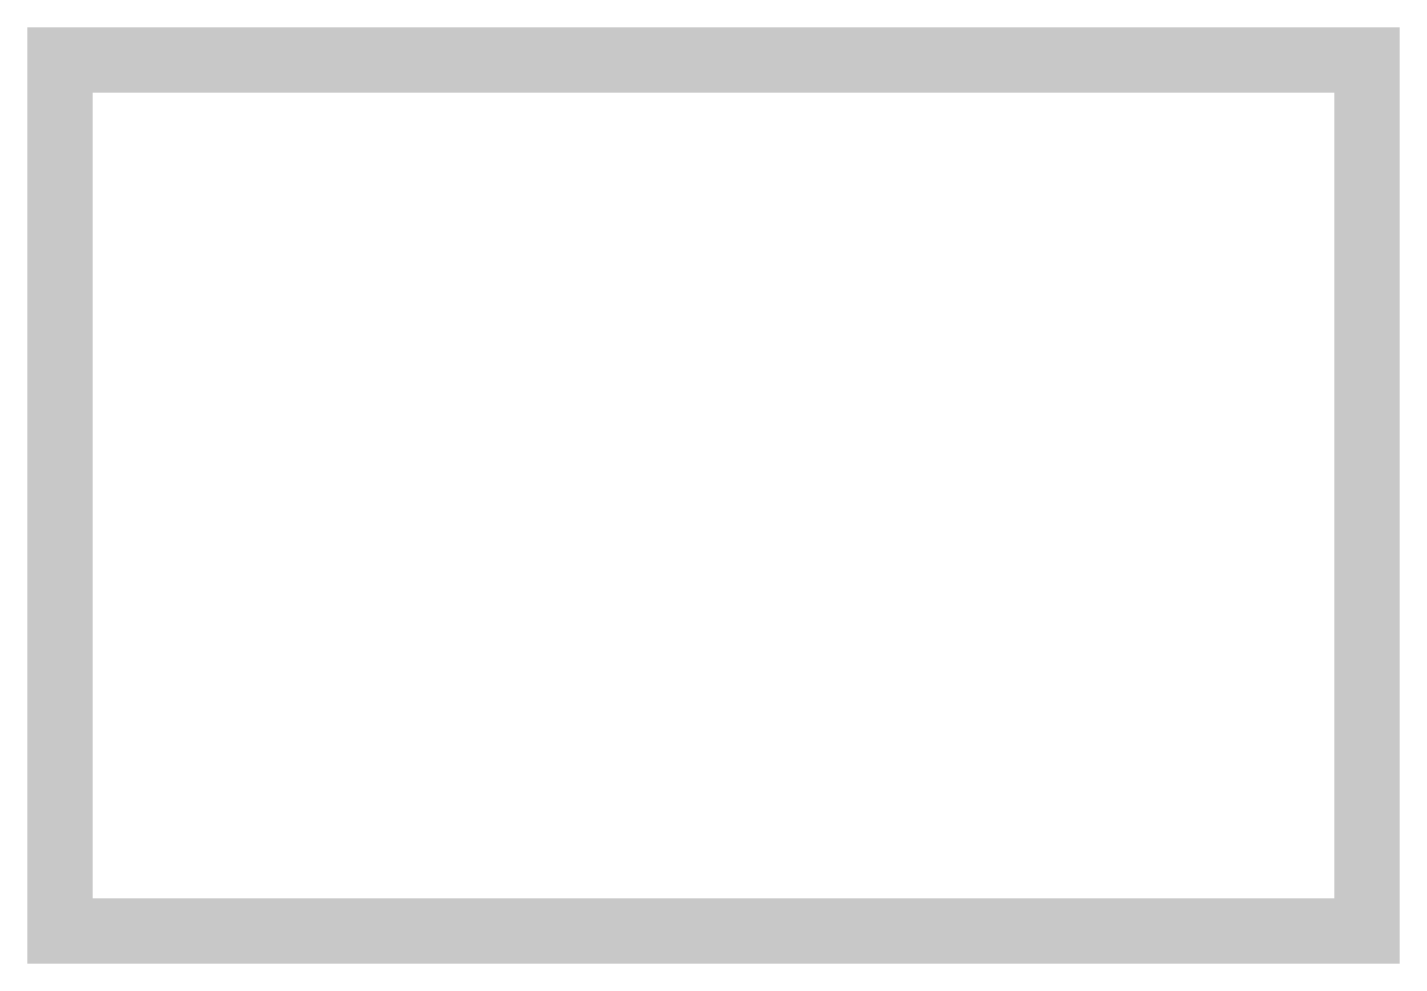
# Model space of a CAD drawing. Extents: x -0.15 to 6.15, y -0.15 to 4.15.
import ezdxf

# ---------------------------------------------------------------- set-up
doc = ezdxf.new("R2010")
doc.units = 0
doc.layers.get('0').update_dxf_attribs({"linetype": 'CONTINUOUS'})

msp = doc.modelspace()

# ---------------------------------------------------------------- linework, layer by layer
at = {"const_width": 0.3}
msp.add_lwpolyline([(0, 0), (6, 0), (6, 4), (0, 4)], close=True, dxfattribs=at)

doc.saveas('drawing.dxf')
